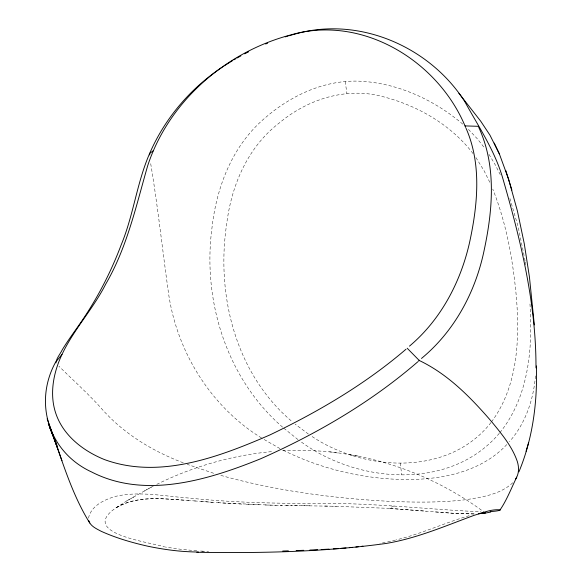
<?xml version="1.0" encoding="UTF-8"?>
<svg xmlns="http://www.w3.org/2000/svg" width="582" height="582" viewBox="0 0 582 582"><rect width="100%" height="100%" fill="white"/><g stroke="black" fill="none" stroke-linecap="round" stroke-linejoin="round"><path stroke-width="0.44" stroke-dasharray="2.91 2.18" d="M535.455 375.921C533.512 399.688 525.466 423.558 509.497 441.622M88.493 518.104C91.141 505.467 105.131 499.225 116.415 496.177C140.458 490.932 165.121 496.402 189.23 498.054C231.738 502.542 274.515 503.466 317.234 503.466C371.963 502.659 426.344 509.374 480.921 511.796M491.499 421.885C517.871 386.324 519.821 339.313 516.35 296.805C512.917 260.161 506.486 223.372 492.765 189.07M490.997 422.539C448.671 476.789 363.83 471.798 311.072 435.845M499.88 432.63C529.053 396.553 533.003 347.272 529.882 302.669M499.305 433.314C450.752 490.786 358.228 483.657 301.483 442.102M506.813 444.546C480.165 472.962 439.083 480.274 401.733 479.466C360.564 478.469 319.591 468.379 282.728 450.002M512.757 482.762C500.396 494.344 482.638 497.057 466.546 499.596C440.836 502.783 414.835 502.412 389.002 501.306C331.82 498.257 274.617 490.59 219.429 474.992M153.524 485.875L126.927 500.804L115.462 508.195C78.788 533.672 150.316 542.133 164.459 546.869M126.927 500.804L135.861 495.806M144.329 491.026L151.997 486.734M394.05 505.896L389.052 508.37L332.431 506.195M156.776 484.37C193.122 466.429 232.72 455.044 273.118 451.494M469.157 515.703C444.575 522.883 421.23 533.876 396.269 539.87M395.469 540.067L385.924 542.279M385.189 542.439L379.893 543.486M201.794 551.474L208.632 551.452M462.821 124.162C434.216 99.922 398.132 83.204 360.389 81.225C325.483 79.523 291.808 94.939 265.763 117.36C232.924 144.525 216.569 186.4 211.979 227.853C202.31 300.508 226.551 378.7 282.779 427.319M473.071 153.597C450.999 124.744 417.738 105.597 382.869 96.648C346.486 86.667 307.645 99.238 279.375 122.897C248.019 146.78 231.6 184.901 226.798 223.175C215.791 294.477 235.397 373.942 292.149 421.652M282.539 450.817C354.111 446.729 426.308 469.281 483.795 511.898M474.046 513.942L458.158 513.6L434.267 511.825M474.01 513.935L451.581 513.208L389.052 508.37L426.199 511.134M301.832 505.722L309.609 505.823M297.868 505.663L280.16 505.365M293.91 505.605L336.221 506.275M286.024 505.474L291.931 505.576M324.836 506.056L328.634 506.122M265.232 505.001L282.11 505.402M274.34 505.241L276.275 505.285M271.285 505.161L221.342 502.921M259.252 504.812L244.68 504.238M239.027 503.961L241.843 504.099M236.241 503.816L216.984 502.622M203.467 551.205L199.415 550.972M219.152 502.768L200.419 501.393M196.745 550.798L180.944 549.328L166.001 547.145M212.706 502.317L194.577 500.935M184.094 500.12C161.272 498.759 135.89 495.391 115.462 508.195C138.029 494.271 166.001 499.312 191.005 500.658M187.506 500.382L196.505 501.087M329.565 451.778L338.186 453.08M350.182 454.848L358.767 456.135M165.557 547.065L164.902 546.949M213.652 473.282L187.244 464.349M183.265 462.814C152.484 451.166 123.573 433.619 101.683 408.76C88.297 393.687 73.165 380.366 58.913 366.173M279.935 448.569L262.169 438.37M261.5 437.948C211.062 406.818 177.27 352.481 168.656 294.15C162.48 250.289 157.831 206.217 150.512 162.516M308.416 434.085L295.161 424.176M297.991 439.599L283.419 427.879M468.474 129.371L477.444 138.931L485.061 148.636M475.938 157.562L484.035 170.679L490.146 182.974M488.967 154.354L494.911 164.226L500.411 174.942M509.912 198.477L518.024 226.252L524.295 256.582M524.557 258.139L525.073 261.26M525.197 262.038L525.684 265.145M345.206 81.582L346.945 93.666M400.271 463.097L401.689 474.839"/><path stroke-width="0.87" d="M535.978 367.926C536.248 303.513 520.643 240.075 502.848 178.558C494.911 150.68 478.499 126.585 464.705 101.464C429.123 45.934 357.523 15.387 293.357 34.549M518.904 471.857C532.865 438.435 537.492 401.958 536.393 365.947M526.077 451.232L528.514 442.924M465.156 126.207C437.569 60.368 361.669 14.266 290.673 34.942C225.7 52.082 168.918 101.232 147.719 165.608C136.115 205.875 127.087 247.437 105.742 284.074C92.414 310.417 71.091 332.264 59.728 359.567C52.831 376.307 49.863 395.593 55.705 413.082C63.074 435.511 83.255 450.999 104.454 459.569C159.461 479.714 219.13 456.95 269.815 434.972C318.259 411.794 365.147 384.266 406.01 349.222M490.08 511.593C493.332 511.352 496.642 511.207 499.793 510.305C506.747 500.28 511.302 488.218 516.721 477.153C519.137 472.3 518.897 466.568 517.311 461.497C512.153 446.423 501.648 433.961 491.725 421.783C471.005 397.79 448.271 374.321 419.251 360.484L407.167 348.196M61.99 354.416L55.472 362.382C33.334 403.137 48.99 452.389 91.614 471.973C145.158 499.531 208.662 479.808 260.678 458.762C317.066 433.75 371.156 402.191 417.883 361.713M516.721 477.153L515.405 479.473M421.47 358.454C454.68 331.042 475.727 291.589 484.268 249.714C492.714 210 496.446 166.423 479.219 128.353M419.571 360.193L418.567 361.102M409.466 346.145C440.814 319.787 460.646 282.074 469.565 242.49C477.655 205.199 481.86 164.16 466 128.178M153.561 150.505L149.625 153.495C136.85 182.792 133.518 215.158 121.26 244.673C110.689 272.812 96.707 299.672 79.501 324.32C73.674 332.722 67.592 340.965 62.303 349.724C60.295 353.943 56.141 358.614 55.937 362.906M221.822 67.468C190.234 88.522 164.728 118.633 149.625 153.495L149.756 154.95M222.419 67.061L223.626 66.261M224.223 65.861L230.938 61.619M231.549 61.241L232.785 60.499M234.022 59.764L235.892 58.68M237.143 57.967L240.904 55.872M244.695 53.85L246.601 52.86M247.241 52.533L248.514 51.893M265.668 44.006L267.589 43.214M285.216 36.87L287.654 36.128M288.468 35.895L290.098 35.429M290.913 35.204L292.542 34.76M478.557 513.804L485.286 512.924L479.284 513.411M484.399 513.251L490.764 512.073M88.646 520.366C90.239 526.106 96.401 528.725 101.188 531.293C116.109 538.044 131.939 542.642 147.893 546.229C164.502 549.699 181.511 551.932 198.447 552.012M361.4 546.367L362.964 546.171M355.835 547.015L358.236 546.745M352.597 547.349L349.324 547.655M346.021 547.946L340.987 548.346M338.448 548.528L333.319 548.87M328.997 549.124L321.133 549.546M317.612 549.714L309.828 550.055M303.768 550.303L296.143 550.587M288.345 550.856L282.728 551.038M465.025 125.908L478.324 126.309M196.774 552.274C259.798 553.256 323.301 552.085 385.808 543.501C416.581 538.445 445.295 525.939 474.366 515.245C482.725 512.895 491.71 508.814 500.447 509.912M458.892 93.266L480.732 121.231L489.957 135.155L499.356 153.881L508.603 179.183L517.413 211.019L524.251 243.596L529.445 277.061L534.327 324.938M89.766 523.036C69.825 490.888 60.339 453.887 47.135 418.785M499.356 153.881L494.234 143.048M478.739 127.254L479.081 128.04M465.287 126.512L465.68 127.414M49.812 427.843L56.963 445.499L48.313 423.354L57.742 448.802M54.017 438.202L61.961 460.718M505.736 170.388L511.898 190.088"/></g></svg>
